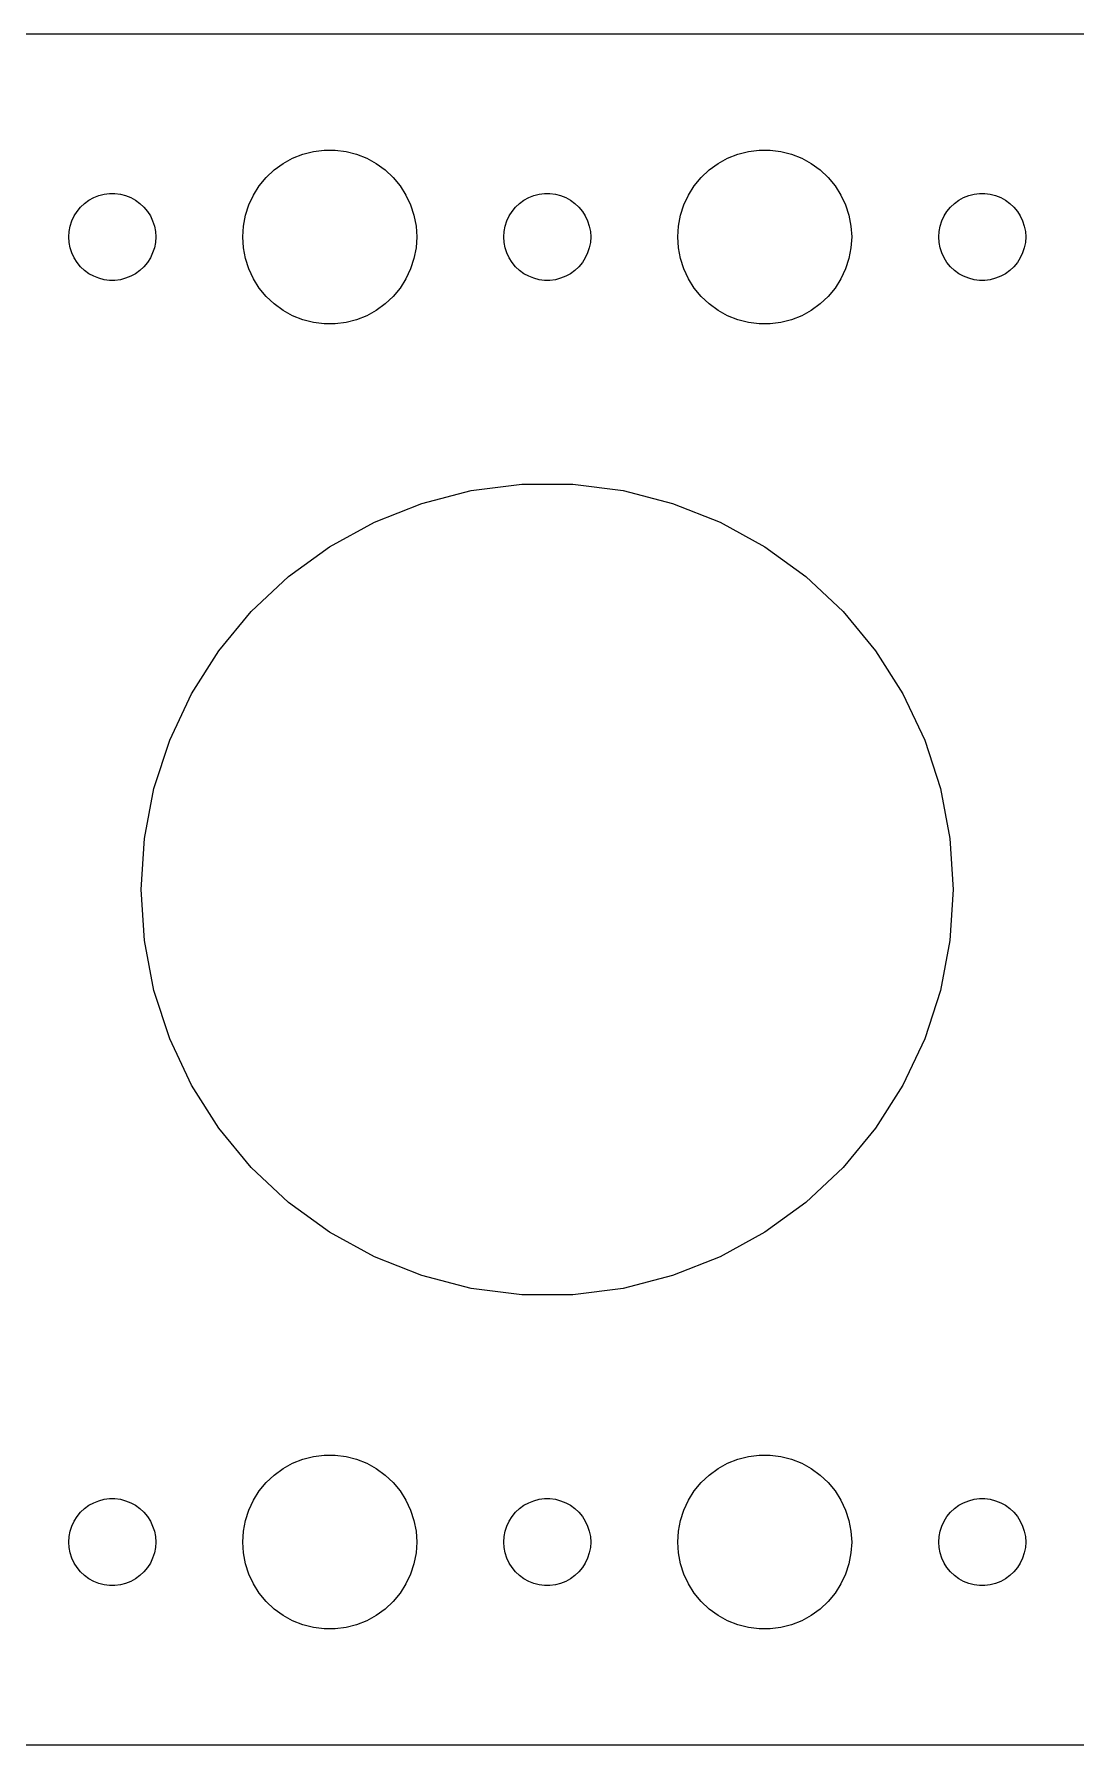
# Model space of a CAD drawing. Header units: metres. Extents: x -60 to 60, y -29 to 29.
# Drawn here: x -17.7 to 18.2, y -29.5 to 29.5 of the extents above; entities that cross this region are included whole.
import ezdxf

# ---------------------------------------------------------------- set-up
doc = ezdxf.new("R2010")
doc.units = ezdxf.units.M

msp = doc.modelspace()

# ---------------------------------------------------------------- linework, layer by layer
for p, q in [((54.8139, 29.4901), (-54.8139, 29.4901)), ((-8.42705, 25.3532), (-8.06213, 25.4469)), ((-8.06213, 25.4469), (-7.68837, 25.4941)), ((-7.68837, 25.4941), (-7.31161, 25.4941)), ((-7.31161, 25.4941), (-6.93785, 25.4469)), ((-6.93785, 25.4469), (-6.57294, 25.3532)), ((6.57294, 25.3532), (6.93785, 25.4469)), ((6.93785, 25.4469), (7.31161, 25.4941)), ((7.31161, 25.4941), (7.68837, 25.4941)), ((7.68837, 25.4941), (8.06213, 25.4469)), ((8.06213, 25.4469), (8.42705, 25.3532)), ((-9.6869, 24.5536), (-9.41226, 24.8115)), ((-9.41226, 24.8115), (-9.10747, 25.033)), ((-9.10747, 25.033), (-8.77733, 25.2145)), ((-8.77733, 25.2145), (-8.42705, 25.3532)), ((-6.57294, 25.3532), (-6.22266, 25.2145)), ((-6.22266, 25.2145), (-5.89252, 25.033)), ((-5.89252, 25.033), (-5.58772, 24.8115)), ((-5.58772, 24.8115), (-5.31308, 24.5536)), ((5.31308, 24.5536), (5.58772, 24.8115)), ((5.58772, 24.8115), (5.89252, 25.033)), ((5.89252, 25.033), (6.22266, 25.2145)), ((6.22266, 25.2145), (6.57294, 25.3532)), ((8.42705, 25.3532), (8.77733, 25.2145)), ((8.77733, 25.2145), (9.10747, 25.033)), ((9.10747, 25.033), (9.41226, 24.8115)), ((9.41226, 24.8115), (9.6869, 24.5536)), ((-10.1289, 23.9453), (-9.92705, 24.2634)), ((-9.92705, 24.2634), (-9.6869, 24.5536)), ((-5.31308, 24.5536), (-5.07294, 24.2634)), ((-5.07294, 24.2634), (-4.87108, 23.9453)), ((4.87108, 23.9453), (5.07294, 24.2634)), ((5.07294, 24.2634), (5.31308, 24.5536)), ((9.6869, 24.5536), (9.92705, 24.2634)), ((9.92705, 24.2634), (10.1289, 23.9453)), ((-16.0934, 23.5268), (-15.9561, 23.6558)), ((-15.9561, 23.6558), (-15.8037, 23.7665)), ((-15.8037, 23.7665), (-15.6387, 23.8572)), ((-15.6387, 23.8572), (-15.4635, 23.9266)), ((-15.4635, 23.9266), (-15.2811, 23.9734)), ((-15.2811, 23.9734), (-15.0942, 23.997)), ((-15.0942, 23.997), (-14.9058, 23.997)), ((-14.9058, 23.997), (-14.7189, 23.9734)), ((-14.7189, 23.9734), (-14.5365, 23.9266)), ((-14.5365, 23.9266), (-14.3613, 23.8572)), ((-14.3613, 23.8572), (-14.1963, 23.7665)), ((-14.1963, 23.7665), (-14.0439, 23.6558)), ((-14.0439, 23.6558), (-13.9065, 23.5268)), ((-10.4057, 23.2461), (-10.2893, 23.6044)), ((-10.2893, 23.6044), (-10.1289, 23.9453)), ((-4.87108, 23.9453), (-4.71066, 23.6044)), ((-4.71066, 23.6044), (-4.59424, 23.2461)), ((-1.09344, 23.5268), (-0.956131, 23.6558)), ((-0.956131, 23.6558), (-0.803726, 23.7665)), ((-0.803726, 23.7665), (-0.638657, 23.8572)), ((-0.638657, 23.8572), (-0.463516, 23.9266)), ((-0.463516, 23.9266), (-0.281067, 23.9734)), ((-0.281067, 23.9734), (-0.094177, 23.997)), ((-0.094177, 23.997), (0.094177, 23.997)), ((0.094177, 23.997), (0.281067, 23.9734)), ((0.281067, 23.9734), (0.463516, 23.9266)), ((0.463516, 23.9266), (0.638657, 23.8572)), ((0.638657, 23.8572), (0.803726, 23.7665)), ((0.803726, 23.7665), (0.956131, 23.6558)), ((0.956131, 23.6558), (1.09344, 23.5268)), ((4.59424, 23.2461), (4.71066, 23.6044)), ((4.71066, 23.6044), (4.87108, 23.9453)), ((10.1289, 23.9453), (10.2893, 23.6044)), ((10.2893, 23.6044), (10.4057, 23.2461)), ((13.9065, 23.5268), (14.0439, 23.6558)), ((14.0439, 23.6558), (14.1963, 23.7665)), ((14.1963, 23.7665), (14.3613, 23.8572)), ((14.3613, 23.8572), (14.5365, 23.9266)), ((14.5365, 23.9266), (14.7189, 23.9734)), ((14.7189, 23.9734), (14.9058, 23.997)), ((14.9058, 23.997), (15.0942, 23.997)), ((15.0942, 23.997), (15.2811, 23.9734)), ((15.2811, 23.9734), (15.4635, 23.9266)), ((15.4635, 23.9266), (15.6387, 23.8572)), ((15.6387, 23.8572), (15.8037, 23.7665)), ((15.8037, 23.7665), (15.9561, 23.6558)), ((15.9561, 23.6558), (16.0934, 23.5268)), ((-16.4529, 22.873), (-16.3947, 23.0522)), ((-16.3947, 23.0522), (-16.3145, 23.2226)), ((-16.3145, 23.2226), (-16.2135, 23.3817)), ((-16.2135, 23.3817), (-16.0934, 23.5268)), ((-13.9065, 23.5268), (-13.7865, 23.3817)), ((-13.7865, 23.3817), (-13.6855, 23.2226)), ((-13.6855, 23.2226), (-13.6053, 23.0522)), ((-13.6053, 23.0522), (-13.5471, 22.873)), ((-10.4763, 22.876), (-10.4057, 23.2461)), ((-4.59424, 23.2461), (-4.52365, 22.876)), ((-1.45287, 22.873), (-1.39465, 23.0522)), ((-1.39465, 23.0522), (-1.31445, 23.2226)), ((-1.31445, 23.2226), (-1.21352, 23.3817)), ((-1.21352, 23.3817), (-1.09344, 23.5268)), ((1.09344, 23.5268), (1.21352, 23.3817)), ((1.21352, 23.3817), (1.31445, 23.2226)), ((1.31445, 23.2226), (1.39465, 23.0522)), ((1.39465, 23.0522), (1.45287, 22.873)), ((4.52365, 22.876), (4.59424, 23.2461)), ((10.4057, 23.2461), (10.4763, 22.876)), ((13.5471, 22.873), (13.6053, 23.0522)), ((13.6053, 23.0522), (13.6855, 23.2226)), ((13.6855, 23.2226), (13.7865, 23.3817)), ((13.7865, 23.3817), (13.9065, 23.5268)), ((16.0934, 23.5268), (16.2135, 23.3817)), ((16.2135, 23.3817), (16.3145, 23.2226)), ((16.3145, 23.2226), (16.3947, 23.0522)), ((16.3947, 23.0522), (16.4529, 22.873)), ((-16.5, 22.5), (-16.4882, 22.688)), ((-16.4882, 22.312), (-16.5, 22.5)), ((-16.4882, 22.688), (-16.4529, 22.873)), ((-13.5471, 22.873), (-13.5118, 22.688)), ((-13.5118, 22.688), (-13.5, 22.5)), ((-13.5, 22.5), (-13.5118, 22.312)), ((-10.5, 22.5), (-10.4763, 22.876)), ((-10.4763, 22.124), (-10.5, 22.5)), ((-4.52365, 22.876), (-4.5, 22.5)), ((-4.5, 22.5), (-4.52365, 22.124)), ((-1.5, 22.5), (-1.48816, 22.688)), ((-1.48816, 22.312), (-1.5, 22.5)), ((-1.48816, 22.688), (-1.45287, 22.873)), ((1.45287, 22.873), (1.48816, 22.688)), ((1.48816, 22.688), (1.5, 22.5)), ((1.5, 22.5), (1.48816, 22.312)), ((4.5, 22.5), (4.52365, 22.876)), ((4.52365, 22.124), (4.5, 22.5)), ((10.4763, 22.876), (10.5, 22.5)), ((10.5, 22.5), (10.4763, 22.124)), ((13.5, 22.5), (13.5118, 22.688)), ((13.5118, 22.312), (13.5, 22.5)), ((13.5118, 22.688), (13.5471, 22.873)), ((16.4529, 22.873), (16.4882, 22.688)), ((16.4882, 22.688), (16.5, 22.5)), ((16.5, 22.5), (16.4882, 22.312)), ((-16.4529, 22.127), (-16.4882, 22.312)), ((-16.3947, 21.9478), (-16.4529, 22.127)), ((-16.3145, 21.7774), (-16.3947, 21.9478)), ((-13.6053, 21.9478), (-13.6855, 21.7774)), ((-13.5471, 22.127), (-13.6053, 21.9478)), ((-13.5118, 22.312), (-13.5471, 22.127)), ((-10.4057, 21.7539), (-10.4763, 22.124)), ((-4.52365, 22.124), (-4.59424, 21.7539)), ((-1.45287, 22.127), (-1.48816, 22.312)), ((-1.39465, 21.9478), (-1.45287, 22.127)), ((-1.31445, 21.7774), (-1.39465, 21.9478)), ((1.39465, 21.9478), (1.31445, 21.7774)), ((1.45287, 22.127), (1.39465, 21.9478)), ((1.48816, 22.312), (1.45287, 22.127)), ((4.59424, 21.7539), (4.52365, 22.124)), ((10.4763, 22.124), (10.4057, 21.7539)), ((13.5471, 22.127), (13.5118, 22.312)), ((13.6053, 21.9478), (13.5471, 22.127)), ((13.6855, 21.7774), (13.6053, 21.9478)), ((16.3947, 21.9478), (16.3145, 21.7774)), ((16.4529, 22.127), (16.3947, 21.9478)), ((16.4882, 22.312), (16.4529, 22.127)), ((-16.2135, 21.6183), (-16.3145, 21.7774)), ((-16.0934, 21.4732), (-16.2135, 21.6183)), ((-15.9561, 21.3442), (-16.0934, 21.4732)), ((-15.8037, 21.2335), (-15.9561, 21.3442)), ((-15.6387, 21.1427), (-15.8037, 21.2335)), ((-14.1963, 21.2335), (-14.3613, 21.1427)), ((-14.0439, 21.3442), (-14.1963, 21.2335)), ((-13.9065, 21.4732), (-14.0439, 21.3442)), ((-13.7865, 21.6183), (-13.9065, 21.4732)), ((-13.6855, 21.7774), (-13.7865, 21.6183)), ((-10.2893, 21.3956), (-10.4057, 21.7539)), ((-10.1289, 21.0547), (-10.2893, 21.3956)), ((-4.71066, 21.3956), (-4.87108, 21.0547)), ((-4.59424, 21.7539), (-4.71066, 21.3956)), ((-1.21352, 21.6183), (-1.31445, 21.7774)), ((-1.09344, 21.4732), (-1.21352, 21.6183)), ((-0.956131, 21.3442), (-1.09344, 21.4732)), ((-0.803726, 21.2335), (-0.956131, 21.3442)), ((-0.638657, 21.1427), (-0.803726, 21.2335)), ((0.803726, 21.2335), (0.638657, 21.1427)), ((0.956131, 21.3442), (0.803726, 21.2335)), ((1.09344, 21.4732), (0.956131, 21.3442)), ((1.21352, 21.6183), (1.09344, 21.4732)), ((1.31445, 21.7774), (1.21352, 21.6183)), ((4.71066, 21.3956), (4.59424, 21.7539)), ((4.87108, 21.0547), (4.71066, 21.3956)), ((10.2893, 21.3956), (10.1289, 21.0547)), ((10.4057, 21.7539), (10.2893, 21.3956)), ((13.7865, 21.6183), (13.6855, 21.7774)), ((13.9065, 21.4732), (13.7865, 21.6183)), ((14.0439, 21.3442), (13.9065, 21.4732)), ((14.1963, 21.2335), (14.0439, 21.3442)), ((14.3613, 21.1427), (14.1963, 21.2335)), ((15.8037, 21.2335), (15.6387, 21.1427)), ((15.9561, 21.3442), (15.8037, 21.2335)), ((16.0934, 21.4732), (15.9561, 21.3442)), ((16.2135, 21.6183), (16.0934, 21.4732)), ((16.3145, 21.7774), (16.2135, 21.6183)), ((-15.4635, 21.0734), (-15.6387, 21.1427)), ((-15.2811, 21.0266), (-15.4635, 21.0734)), ((-15.0942, 21.003), (-15.2811, 21.0266)), ((-14.9058, 21.003), (-15.0942, 21.003)), ((-14.7189, 21.0266), (-14.9058, 21.003)), ((-14.5365, 21.0734), (-14.7189, 21.0266)), ((-14.3613, 21.1427), (-14.5365, 21.0734)), ((-9.92705, 20.7366), (-10.1289, 21.0547)), ((-9.6869, 20.4464), (-9.92705, 20.7366)), ((-5.07294, 20.7366), (-5.31308, 20.4464)), ((-4.87108, 21.0547), (-5.07294, 20.7366)), ((-0.463516, 21.0734), (-0.638657, 21.1427)), ((-0.281067, 21.0266), (-0.463516, 21.0734)), ((-0.094177, 21.003), (-0.281067, 21.0266)), ((0.094177, 21.003), (-0.094177, 21.003)), ((0.281067, 21.0266), (0.094177, 21.003)), ((0.463516, 21.0734), (0.281067, 21.0266)), ((0.638657, 21.1427), (0.463516, 21.0734)), ((5.07294, 20.7366), (4.87108, 21.0547)), ((5.31308, 20.4464), (5.07294, 20.7366)), ((9.92705, 20.7366), (9.6869, 20.4464)), ((10.1289, 21.0547), (9.92705, 20.7366)), ((14.5365, 21.0734), (14.3613, 21.1427)), ((14.7189, 21.0266), (14.5365, 21.0734)), ((14.9058, 21.003), (14.7189, 21.0266)), ((15.0942, 21.003), (14.9058, 21.003)), ((15.2811, 21.0266), (15.0942, 21.003)), ((15.4635, 21.0734), (15.2811, 21.0266)), ((15.6387, 21.1427), (15.4635, 21.0734)), ((-9.41226, 20.1884), (-9.6869, 20.4464)), ((-9.10747, 19.967), (-9.41226, 20.1884)), ((-5.58772, 20.1884), (-5.89252, 19.967)), ((-5.31308, 20.4464), (-5.58772, 20.1884)), ((5.58772, 20.1884), (5.31308, 20.4464)), ((5.89252, 19.967), (5.58772, 20.1884)), ((9.41226, 20.1884), (9.10747, 19.967)), ((9.6869, 20.4464), (9.41226, 20.1884)), ((-8.77733, 19.7855), (-9.10747, 19.967)), ((-8.42705, 19.6468), (-8.77733, 19.7855)), ((-8.06213, 19.5531), (-8.42705, 19.6468)), ((-7.68837, 19.5059), (-8.06213, 19.5531)), ((-7.31161, 19.5059), (-7.68837, 19.5059)), ((-6.93785, 19.5531), (-7.31161, 19.5059)), ((-6.57294, 19.6468), (-6.93785, 19.5531)), ((-6.22266, 19.7855), (-6.57294, 19.6468)), ((-5.89252, 19.967), (-6.22266, 19.7855)), ((6.22266, 19.7855), (5.89252, 19.967)), ((6.57294, 19.6468), (6.22266, 19.7855)), ((6.93785, 19.5531), (6.57294, 19.6468)), ((7.31161, 19.5059), (6.93785, 19.5531)), ((7.68837, 19.5059), (7.31161, 19.5059)), ((8.06213, 19.5531), (7.68837, 19.5059)), ((8.42705, 19.6468), (8.06213, 19.5531)), ((8.77733, 19.7855), (8.42705, 19.6468)), ((9.10747, 19.967), (8.77733, 19.7855)), ((-4.32623, 13.3148), (-2.62334, 13.752)), ((-2.62334, 13.752), (-0.879059, 13.9724)), ((-0.879059, 13.9724), (0.879059, 13.9724)), ((0.879059, 13.9724), (2.62334, 13.752)), ((2.62334, 13.752), (4.32623, 13.3148)), ((-5.96091, 12.6676), (-4.32623, 13.3148)), ((4.32623, 13.3148), (5.96091, 12.6676)), ((-7.50157, 11.8206), (-5.96091, 12.6676)), ((5.96091, 12.6676), (7.50157, 11.8206)), ((-8.92393, 10.7872), (-7.50157, 11.8206)), ((7.50157, 11.8206), (8.92393, 10.7872)), ((-10.2056, 9.58365), (-8.92393, 10.7872)), ((8.92393, 10.7872), (10.2056, 9.58365)), ((-11.3262, 8.22899), (-10.2056, 9.58365)), ((10.2056, 9.58365), (11.3262, 8.22899)), ((-12.2683, 6.74454), (-11.3262, 8.22899)), ((11.3262, 8.22899), (12.2683, 6.74454)), ((-13.0169, 5.15373), (-12.2683, 6.74454)), ((12.2683, 6.74454), (13.0169, 5.15373)), ((-13.5602, 3.48164), (-13.0169, 5.15373)), ((13.0169, 5.15373), (13.5602, 3.48164)), ((-13.8896, 1.75465), (-13.5602, 3.48164)), ((13.5602, 3.48164), (13.8896, 1.75465)), ((-14, 0), (-13.8896, 1.75465)), ((13.8896, 1.75465), (14, 0)), ((-13.8896, -1.75465), (-14, 0)), ((14, 0), (13.8896, -1.75465)), ((-13.5602, -3.48164), (-13.8896, -1.75465)), ((13.8896, -1.75465), (13.5602, -3.48164)), ((-13.0169, -5.15373), (-13.5602, -3.48164)), ((13.5602, -3.48164), (13.0169, -5.15373)), ((-12.2683, -6.74454), (-13.0169, -5.15373)), ((13.0169, -5.15373), (12.2683, -6.74454)), ((-11.3262, -8.22899), (-12.2683, -6.74454)), ((12.2683, -6.74454), (11.3262, -8.22899)), ((-10.2056, -9.58365), (-11.3262, -8.22899)), ((11.3262, -8.22899), (10.2056, -9.58365)), ((-8.92393, -10.7872), (-10.2056, -9.58365)), ((10.2056, -9.58365), (8.92393, -10.7872)), ((-7.50157, -11.8206), (-8.92393, -10.7872)), ((8.92393, -10.7872), (7.50157, -11.8206)), ((-5.96091, -12.6676), (-7.50157, -11.8206)), ((7.50157, -11.8206), (5.96091, -12.6676)), ((-4.32623, -13.3148), (-5.96091, -12.6676)), ((5.96091, -12.6676), (4.32623, -13.3148)), ((-2.62334, -13.752), (-4.32623, -13.3148)), ((4.32623, -13.3148), (2.62334, -13.752)), ((-0.879059, -13.9724), (-2.62334, -13.752)), ((0.879059, -13.9724), (-0.879059, -13.9724)), ((2.62334, -13.752), (0.879059, -13.9724)), ((-9.41226, -20.1884), (-9.10747, -19.967)), ((-9.10747, -19.967), (-8.77733, -19.7855)), ((-8.77733, -19.7855), (-8.42705, -19.6468)), ((-8.42705, -19.6468), (-8.06213, -19.5531)), ((-8.06213, -19.5531), (-7.68837, -19.5059)), ((-7.68837, -19.5059), (-7.31161, -19.5059)), ((-7.31161, -19.5059), (-6.93785, -19.5531)), ((-6.93785, -19.5531), (-6.57294, -19.6468)), ((-6.57294, -19.6468), (-6.22266, -19.7855)), ((-6.22266, -19.7855), (-5.89252, -19.967)), ((-5.89252, -19.967), (-5.58772, -20.1884)), ((5.58772, -20.1884), (5.89252, -19.967)), ((5.89252, -19.967), (6.22266, -19.7855)), ((6.22266, -19.7855), (6.57294, -19.6468)), ((6.57294, -19.6468), (6.93785, -19.5531)), ((6.93785, -19.5531), (7.31161, -19.5059)), ((7.31161, -19.5059), (7.68837, -19.5059)), ((7.68837, -19.5059), (8.06213, -19.5531)), ((8.06213, -19.5531), (8.42705, -19.6468)), ((8.42705, -19.6468), (8.77733, -19.7855)), ((8.77733, -19.7855), (9.10747, -19.967)), ((9.10747, -19.967), (9.41226, -20.1884)), ((-9.92705, -20.7366), (-9.6869, -20.4464)), ((-9.6869, -20.4464), (-9.41226, -20.1884)), ((-5.58772, -20.1884), (-5.31308, -20.4464)), ((-5.31308, -20.4464), (-5.07294, -20.7366)), ((5.07294, -20.7366), (5.31308, -20.4464)), ((5.31308, -20.4464), (5.58772, -20.1884)), ((9.41226, -20.1884), (9.6869, -20.4464)), ((9.6869, -20.4464), (9.92705, -20.7366)), ((-15.8037, -21.2335), (-15.6387, -21.1427)), ((-15.6387, -21.1427), (-15.4635, -21.0734)), ((-15.4635, -21.0734), (-15.2811, -21.0266)), ((-15.2811, -21.0266), (-15.0942, -21.003)), ((-15.0942, -21.003), (-14.9058, -21.003)), ((-14.9058, -21.003), (-14.7189, -21.0266)), ((-14.7189, -21.0266), (-14.5365, -21.0734)), ((-14.5365, -21.0734), (-14.3613, -21.1427)), ((-14.3613, -21.1427), (-14.1963, -21.2335)), ((-10.2893, -21.3956), (-10.1289, -21.0547)), ((-10.1289, -21.0547), (-9.92705, -20.7366)), ((-5.07294, -20.7366), (-4.87108, -21.0547)), ((-4.87108, -21.0547), (-4.71066, -21.3956)), ((-0.803726, -21.2335), (-0.638657, -21.1427)), ((-0.638657, -21.1427), (-0.463516, -21.0734)), ((-0.463516, -21.0734), (-0.281067, -21.0266)), ((-0.281067, -21.0266), (-0.094177, -21.003)), ((-0.094177, -21.003), (0.094177, -21.003)), ((0.094177, -21.003), (0.281067, -21.0266)), ((0.281067, -21.0266), (0.463516, -21.0734)), ((0.463516, -21.0734), (0.638657, -21.1427)), ((0.638657, -21.1427), (0.803726, -21.2335)), ((4.71066, -21.3956), (4.87108, -21.0547)), ((4.87108, -21.0547), (5.07294, -20.7366)), ((9.92705, -20.7366), (10.1289, -21.0547)), ((10.1289, -21.0547), (10.2893, -21.3956)), ((14.1963, -21.2335), (14.3613, -21.1427)), ((14.3613, -21.1427), (14.5365, -21.0734)), ((14.5365, -21.0734), (14.7189, -21.0266)), ((14.7189, -21.0266), (14.9058, -21.003)), ((14.9058, -21.003), (15.0942, -21.003)), ((15.0942, -21.003), (15.2811, -21.0266)), ((15.2811, -21.0266), (15.4635, -21.0734)), ((15.4635, -21.0734), (15.6387, -21.1427)), ((15.6387, -21.1427), (15.8037, -21.2335)), ((-16.3947, -21.9478), (-16.3145, -21.7774)), ((-16.3145, -21.7774), (-16.2135, -21.6183)), ((-16.2135, -21.6183), (-16.0934, -21.4732)), ((-16.0934, -21.4732), (-15.9561, -21.3442)), ((-15.9561, -21.3442), (-15.8037, -21.2335)), ((-14.1963, -21.2335), (-14.0439, -21.3442)), ((-14.0439, -21.3442), (-13.9065, -21.4732)), ((-13.9065, -21.4732), (-13.7865, -21.6183)), ((-13.7865, -21.6183), (-13.6855, -21.7774)), ((-13.6855, -21.7774), (-13.6053, -21.9478)), ((-10.4763, -22.124), (-10.4057, -21.7539)), ((-10.4057, -21.7539), (-10.2893, -21.3956)), ((-4.71066, -21.3956), (-4.59424, -21.7539)), ((-4.59424, -21.7539), (-4.52365, -22.124)), ((-1.39465, -21.9478), (-1.31445, -21.7774)), ((-1.31445, -21.7774), (-1.21352, -21.6183)), ((-1.21352, -21.6183), (-1.09344, -21.4732)), ((-1.09344, -21.4732), (-0.956131, -21.3442)), ((-0.956131, -21.3442), (-0.803726, -21.2335)), ((0.803726, -21.2335), (0.956131, -21.3442)), ((0.956131, -21.3442), (1.09344, -21.4732)), ((1.09344, -21.4732), (1.21352, -21.6183)), ((1.21352, -21.6183), (1.31445, -21.7774)), ((1.31445, -21.7774), (1.39465, -21.9478)), ((4.52365, -22.124), (4.59424, -21.7539)), ((4.59424, -21.7539), (4.71066, -21.3956)), ((10.2893, -21.3956), (10.4057, -21.7539)), ((10.4057, -21.7539), (10.4763, -22.124)), ((13.6053, -21.9478), (13.6855, -21.7774)), ((13.6855, -21.7774), (13.7865, -21.6183)), ((13.7865, -21.6183), (13.9065, -21.4732)), ((13.9065, -21.4732), (14.0439, -21.3442)), ((14.0439, -21.3442), (14.1963, -21.2335)), ((15.8037, -21.2335), (15.9561, -21.3442)), ((15.9561, -21.3442), (16.0934, -21.4732)), ((16.0934, -21.4732), (16.2135, -21.6183)), ((16.2135, -21.6183), (16.3145, -21.7774)), ((16.3145, -21.7774), (16.3947, -21.9478)), ((-16.5, -22.5), (-16.4882, -22.312)), ((-16.4882, -22.312), (-16.4529, -22.127)), ((-16.4529, -22.127), (-16.3947, -21.9478)), ((-13.6053, -21.9478), (-13.5471, -22.127)), ((-13.5471, -22.127), (-13.5118, -22.312)), ((-13.5118, -22.312), (-13.5, -22.5)), ((-10.5, -22.5), (-10.4763, -22.124)), ((-4.52365, -22.124), (-4.5, -22.5)), ((-1.5, -22.5), (-1.48816, -22.312)), ((-1.48816, -22.312), (-1.45287, -22.127)), ((-1.45287, -22.127), (-1.39465, -21.9478)), ((1.39465, -21.9478), (1.45287, -22.127)), ((1.45287, -22.127), (1.48816, -22.312)), ((1.48816, -22.312), (1.5, -22.5)), ((4.5, -22.5), (4.52365, -22.124)), ((10.4763, -22.124), (10.5, -22.5)), ((13.5, -22.5), (13.5118, -22.312)), ((13.5118, -22.312), (13.5471, -22.127)), ((13.5471, -22.127), (13.6053, -21.9478)), ((16.3947, -21.9478), (16.4529, -22.127)), ((16.4529, -22.127), (16.4882, -22.312)), ((16.4882, -22.312), (16.5, -22.5)), ((-16.4882, -22.688), (-16.5, -22.5)), ((-16.4529, -22.873), (-16.4882, -22.688)), ((-16.3947, -23.0522), (-16.4529, -22.873)), ((-13.5471, -22.873), (-13.6053, -23.0522)), ((-13.5118, -22.688), (-13.5471, -22.873)), ((-13.5, -22.5), (-13.5118, -22.688)), ((-10.4763, -22.876), (-10.5, -22.5)), ((-10.4057, -23.2461), (-10.4763, -22.876)), ((-4.52365, -22.876), (-4.59424, -23.2461)), ((-4.5, -22.5), (-4.52365, -22.876)), ((-1.48816, -22.688), (-1.5, -22.5)), ((-1.45287, -22.873), (-1.48816, -22.688)), ((-1.39465, -23.0522), (-1.45287, -22.873)), ((1.45287, -22.873), (1.39465, -23.0522)), ((1.48816, -22.688), (1.45287, -22.873)), ((1.5, -22.5), (1.48816, -22.688)), ((4.52365, -22.876), (4.5, -22.5)), ((4.59424, -23.2461), (4.52365, -22.876)), ((10.4763, -22.876), (10.4057, -23.2461)), ((10.5, -22.5), (10.4763, -22.876)), ((13.5118, -22.688), (13.5, -22.5)), ((13.5471, -22.873), (13.5118, -22.688)), ((13.6053, -23.0522), (13.5471, -22.873)), ((16.4529, -22.873), (16.3947, -23.0522)), ((16.4882, -22.688), (16.4529, -22.873)), ((16.5, -22.5), (16.4882, -22.688)), ((-16.3145, -23.2226), (-16.3947, -23.0522)), ((-16.2135, -23.3817), (-16.3145, -23.2226)), ((-16.0934, -23.5268), (-16.2135, -23.3817)), ((-15.9561, -23.6558), (-16.0934, -23.5268)), ((-13.9065, -23.5268), (-14.0439, -23.6558)), ((-13.7865, -23.3817), (-13.9065, -23.5268)), ((-13.6855, -23.2226), (-13.7865, -23.3817)), ((-13.6053, -23.0522), (-13.6855, -23.2226)), ((-10.2893, -23.6044), (-10.4057, -23.2461)), ((-4.59424, -23.2461), (-4.71066, -23.6044)), ((-1.31445, -23.2226), (-1.39465, -23.0522)), ((-1.21352, -23.3817), (-1.31445, -23.2226)), ((-1.09344, -23.5268), (-1.21352, -23.3817)), ((-0.956131, -23.6558), (-1.09344, -23.5268)), ((1.09344, -23.5268), (0.956131, -23.6558)), ((1.21352, -23.3817), (1.09344, -23.5268)), ((1.31445, -23.2226), (1.21352, -23.3817)), ((1.39465, -23.0522), (1.31445, -23.2226)), ((4.71066, -23.6044), (4.59424, -23.2461)), ((10.4057, -23.2461), (10.2893, -23.6044)), ((13.6855, -23.2226), (13.6053, -23.0522)), ((13.7865, -23.3817), (13.6855, -23.2226)), ((13.9065, -23.5268), (13.7865, -23.3817)), ((14.0439, -23.6558), (13.9065, -23.5268)), ((16.0934, -23.5268), (15.9561, -23.6558)), ((16.2135, -23.3817), (16.0934, -23.5268)), ((16.3145, -23.2226), (16.2135, -23.3817)), ((16.3947, -23.0522), (16.3145, -23.2226)), ((-15.8037, -23.7665), (-15.9561, -23.6558)), ((-15.6387, -23.8572), (-15.8037, -23.7665)), ((-15.4635, -23.9266), (-15.6387, -23.8572)), ((-15.2811, -23.9734), (-15.4635, -23.9266)), ((-15.0942, -23.997), (-15.2811, -23.9734)), ((-14.9058, -23.997), (-15.0942, -23.997)), ((-14.7189, -23.9734), (-14.9058, -23.997)), ((-14.5365, -23.9266), (-14.7189, -23.9734)), ((-14.3613, -23.8572), (-14.5365, -23.9266)), ((-14.1963, -23.7665), (-14.3613, -23.8572)), ((-14.0439, -23.6558), (-14.1963, -23.7665)), ((-10.1289, -23.9453), (-10.2893, -23.6044)), ((-9.92705, -24.2634), (-10.1289, -23.9453)), ((-4.87108, -23.9453), (-5.07294, -24.2634)), ((-4.71066, -23.6044), (-4.87108, -23.9453)), ((-0.803726, -23.7665), (-0.956131, -23.6558)), ((-0.638657, -23.8572), (-0.803726, -23.7665)), ((-0.463516, -23.9266), (-0.638657, -23.8572)), ((-0.281067, -23.9734), (-0.463516, -23.9266)), ((-0.094177, -23.997), (-0.281067, -23.9734)), ((0.094177, -23.997), (-0.094177, -23.997)), ((0.281067, -23.9734), (0.094177, -23.997)), ((0.463516, -23.9266), (0.281067, -23.9734)), ((0.638657, -23.8572), (0.463516, -23.9266)), ((0.803726, -23.7665), (0.638657, -23.8572)), ((0.956131, -23.6558), (0.803726, -23.7665)), ((4.87108, -23.9453), (4.71066, -23.6044)), ((5.07294, -24.2634), (4.87108, -23.9453)), ((10.1289, -23.9453), (9.92705, -24.2634)), ((10.2893, -23.6044), (10.1289, -23.9453)), ((14.1963, -23.7665), (14.0439, -23.6558)), ((14.3613, -23.8572), (14.1963, -23.7665)), ((14.5365, -23.9266), (14.3613, -23.8572)), ((14.7189, -23.9734), (14.5365, -23.9266)), ((14.9058, -23.997), (14.7189, -23.9734)), ((15.0942, -23.997), (14.9058, -23.997)), ((15.2811, -23.9734), (15.0942, -23.997)), ((15.4635, -23.9266), (15.2811, -23.9734)), ((15.6387, -23.8572), (15.4635, -23.9266)), ((15.8037, -23.7665), (15.6387, -23.8572)), ((15.9561, -23.6558), (15.8037, -23.7665)), ((-9.6869, -24.5536), (-9.92705, -24.2634)), ((-9.41226, -24.8115), (-9.6869, -24.5536)), ((-5.31308, -24.5536), (-5.58772, -24.8115)), ((-5.07294, -24.2634), (-5.31308, -24.5536)), ((5.31308, -24.5536), (5.07294, -24.2634)), ((5.58772, -24.8115), (5.31308, -24.5536)), ((9.6869, -24.5536), (9.41226, -24.8115)), ((9.92705, -24.2634), (9.6869, -24.5536)), ((-9.10747, -25.033), (-9.41226, -24.8115)), ((-8.77733, -25.2145), (-9.10747, -25.033)), ((-8.42705, -25.3532), (-8.77733, -25.2145)), ((-8.06213, -25.4469), (-8.42705, -25.3532)), ((-6.57294, -25.3532), (-6.93785, -25.4469)), ((-6.22266, -25.2145), (-6.57294, -25.3532)), ((-5.89252, -25.033), (-6.22266, -25.2145)), ((-5.58772, -24.8115), (-5.89252, -25.033)), ((5.89252, -25.033), (5.58772, -24.8115)), ((6.22266, -25.2145), (5.89252, -25.033)), ((6.57294, -25.3532), (6.22266, -25.2145)), ((6.93785, -25.4469), (6.57294, -25.3532)), ((8.42705, -25.3532), (8.06213, -25.4469)), ((8.77733, -25.2145), (8.42705, -25.3532)), ((9.10747, -25.033), (8.77733, -25.2145)), ((9.41226, -24.8115), (9.10747, -25.033)), ((-7.68837, -25.4941), (-8.06213, -25.4469)), ((-7.31161, -25.4941), (-7.68837, -25.4941)), ((-6.93785, -25.4469), (-7.31161, -25.4941)), ((7.31161, -25.4941), (6.93785, -25.4469)), ((7.68837, -25.4941), (7.31161, -25.4941)), ((8.06213, -25.4469), (7.68837, -25.4941)), ((-54.8139, -29.4901), (54.8139, -29.4901))]:
    msp.add_line(p, q)

doc.saveas('drawing.dxf')
